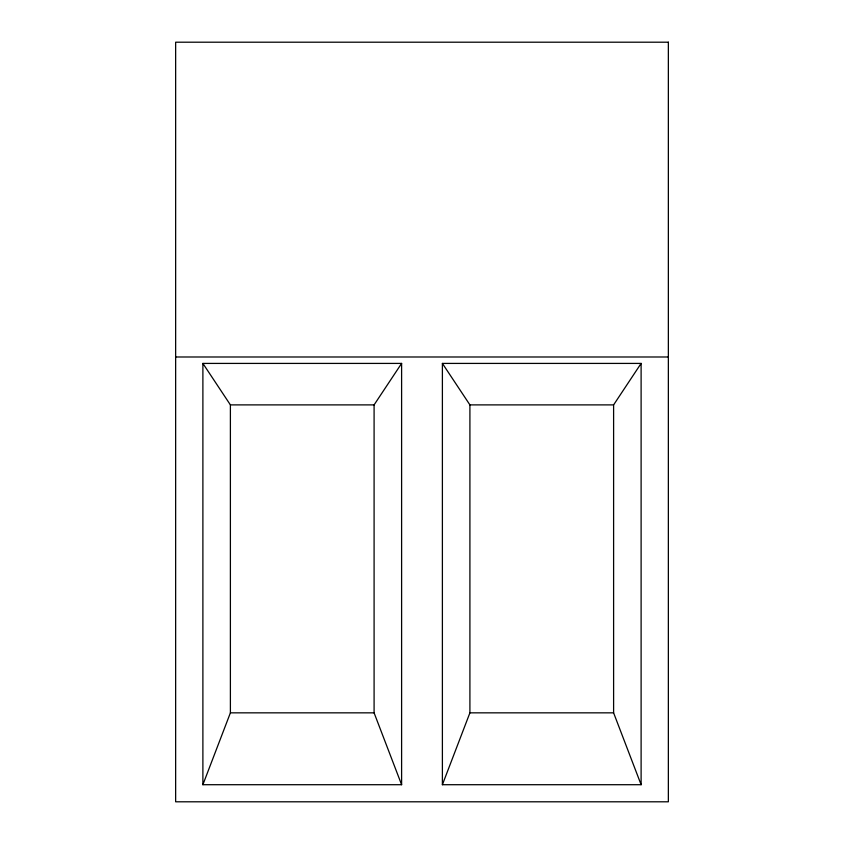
<?xml version="1.0" encoding="UTF-8"?>
<svg xmlns="http://www.w3.org/2000/svg" width="844" height="844" viewBox="0 0 844 844"><rect width="100%" height="100%" fill="white"/><g stroke="black" fill="none" stroke-linecap="round" stroke-linejoin="round"><path stroke-width="1.27" d="M202.887 784.709L230.391 712.842L230.391 404.888L202.887 363.416L401.607 363.416L401.607 784.709L202.887 784.709L202.887 363.416M442.393 784.709L469.908 712.842L469.908 404.888L442.393 363.416L641.113 363.416L641.113 784.709L442.393 784.709L442.393 363.416M401.607 784.709L374.092 712.842L374.092 404.888L401.607 363.416M641.113 784.709L613.609 712.842L613.609 404.888L641.113 363.416M175.647 356.991L668.353 356.991M230.391 404.888L374.092 404.888M469.908 404.888L613.609 404.888M230.391 712.842L374.092 712.842M469.908 712.842L613.609 712.842M668.353 42.2L175.647 42.2L175.647 801.8L668.353 801.8L668.353 42.2"/></g></svg>
